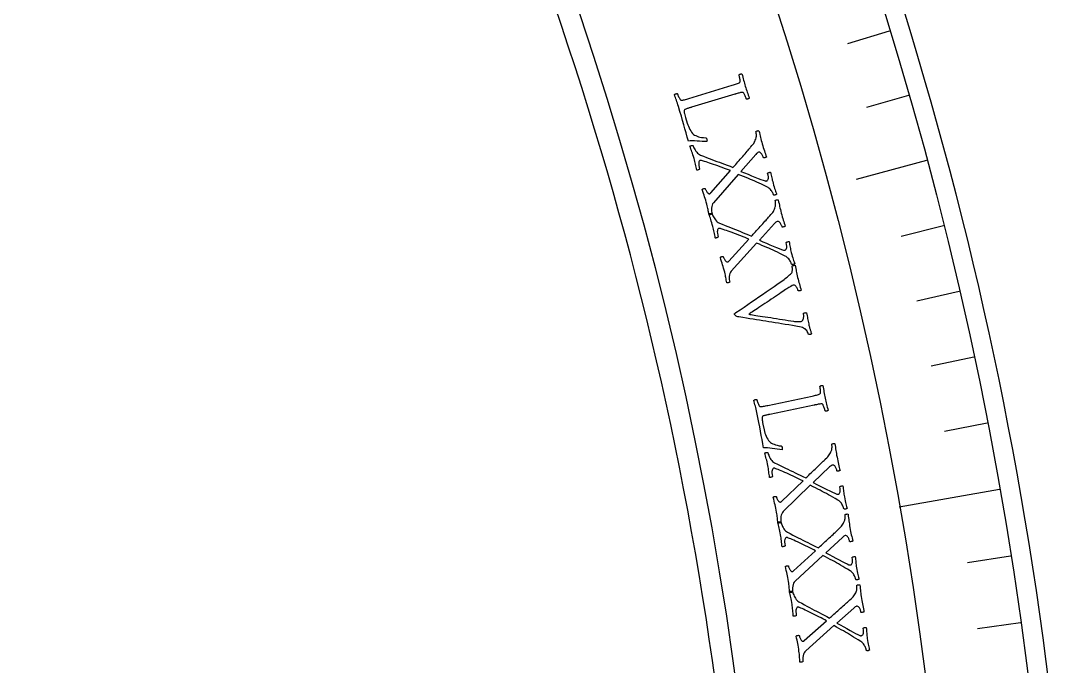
# Model space of a CAD drawing. Header units: millimetres. Extents: x -76 to 76, y -76 to 98.
# Drawn here: x 55.32 to 75.61, y 9.67 to 22.31 of the extents above; entities that cross this region are included whole.
import ezdxf

# ---------------------------------------------------------------- set-up
doc = ezdxf.new("R2010")
doc.units = ezdxf.units.MM
for name, color, linetype in [('CUT_INNER', 6, 'Continuous'), ('CUT_OUTER', 1, 'Continuous'), ('ENGRAVE', 7, 'Continuous'), ('ENGRAVE_FINE', 8, 'Continuous'), ('TEXT', 5, 'Continuous')]:
    doc.layers.add(name, color=color, linetype=linetype)

msp = doc.modelspace()

# ---------------------------------------------------------------- linework, layer by layer
at = {"layer": 'CUT_INNER'}
msp.add_lwpolyline([(68.9074, 9.3587), (68.8486, 9.7814), (68.7873, 10.2036), (68.7234, 10.6255), (68.6569, 11.047), (68.5879, 11.4681), (68.5162, 11.8887), (68.442, 12.3089), (68.3652, 12.7286), (68.2858, 13.1478), (68.2038, 13.5666), (68.1193, 13.9848), (68.0322, 14.4025), (67.9425, 14.8197), (67.8503, 15.2363), (67.7556, 15.6523), (67.6582, 16.0678), (67.5584, 16.4826), (67.456, 16.8968), (67.351, 17.3104), (67.2435, 17.7234), (67.1335, 18.1356), (67.021, 18.5472), (66.9059, 18.9581), (66.7883, 19.3683), (66.6682, 19.7777), (66.5456, 20.1864), (66.4205, 20.5943), (66.2929, 21.0015), (66.1628, 21.4079), (66.0302, 21.8134), (65.8951, 22.2182), (65.7575, 22.6221)], dxfattribs=at)
at = {"layer": 'CUT_OUTER'}
msp.add_lwpolyline([(72.5907, 22.5075), (72.7275, 22.0616), (72.8615, 21.615), (72.9927, 21.1675), (73.1212, 20.7192), (73.247, 20.2702), (73.37, 19.8204), (73.4902, 19.3698), (73.6077, 18.9185), (73.7224, 18.4665), (73.8343, 18.0138), (73.9434, 17.5604), (74.0498, 17.1064), (74.1534, 16.6517), (74.2541, 16.1964), (74.3521, 15.7405), (74.4473, 15.284), (74.5397, 14.8269), (74.6293, 14.3692), (74.716, 13.911), (74.8, 13.4523), (74.8811, 12.9931), (74.9594, 12.5334), (75.0349, 12.0732), (75.1076, 11.6126), (75.1774, 11.1515), (75.2444, 10.69), (75.3086, 10.2281), (75.3699, 9.7659), (75.4284, 9.3032)], dxfattribs=at)
at = {"layer": 'ENGRAVE'}
for points in [[(73.036, 19.5699), (71.6632, 19.2021)], [(74.4637, 13.13), (72.5042, 12.7845)]]:
    msp.add_lwpolyline(points, dxfattribs=at)
for radius in [75.6124, 73.6227, 69.9276]:
    msp.add_circle((0, 0), radius, dxfattribs=at)
at = {"layer": 'ENGRAVE_FINE'}
for points in [[(72.3085, 22.1069), (71.493, 21.8576)], [(72.6833, 20.8416), (71.8636, 20.6066)], [(73.3664, 18.2923), (72.539, 18.086)], [(73.6745, 17.0091), (72.8436, 16.8173)], [(73.9601, 15.7207), (73.126, 15.5434)], [(74.2232, 14.4275), (73.3861, 14.2648)], [(74.6815, 11.8284), (73.8393, 11.695)], [(74.8765, 10.5232), (74.0321, 10.4045)]]:
    msp.add_lwpolyline(points, dxfattribs=at)
at = {"layer": 'TEXT'}
for points in [[(68.4408, 20.6142), (68.4385, 20.6135), (68.4357, 20.6127), (68.4324, 20.6117), (68.4286, 20.6105), (68.4187, 20.6076), (68.4075, 20.6042), (68.3948, 20.6004), (68.3807, 20.5961), (68.3663, 20.5916), (68.3527, 20.5871), (68.3397, 20.5825), (68.3274, 20.5778), (68.3169, 20.5733), (68.309, 20.569), (68.3038, 20.5649), (68.3014, 20.5612), (68.2982, 20.5485), (68.2967, 20.5352), (68.297, 20.5211), (68.299, 20.5063), (68.3027, 20.4891), (68.308, 20.4679), (68.315, 20.4426), (68.3236, 20.4132), (68.3568, 20.3016), (68.3663, 20.2728), (68.3778, 20.243), (68.3913, 20.2124), (68.407, 20.1808), (68.4241, 20.1507), (68.4421, 20.1246), (68.461, 20.1025), (68.4807, 20.0844), (68.5005, 20.0707), (68.5227, 20.0584), (68.5472, 20.0474), (68.5741, 20.0378), (68.6041, 20.0299), (68.6379, 20.0241), (68.6755, 20.0204), (68.717, 20.0187), (68.7233, 20.0169), (68.7288, 20.0122), (68.7336, 20.0044), (68.7375, 19.9937), (68.7417, 19.9766), (68.7434, 19.9622), (68.7426, 19.9504), (68.7395, 19.9412), (68.6938, 19.9437), (68.6466, 19.9466), (68.598, 19.9496), (68.548, 19.9529), (68.4992, 19.9553), (68.4547, 19.9558), (68.4143, 19.9543), (68.3781, 19.9508), (68.355, 20.0309), (68.3323, 20.1108), (68.3101, 20.1906), (68.2885, 20.2703), (68.266, 20.3524), (68.2414, 20.4394), (68.2147, 20.5312), (68.1858, 20.6279), (68.1754, 20.6614), (68.1652, 20.6929), (68.1552, 20.7226), (68.1453, 20.7504), (68.1355, 20.7775), (68.126, 20.8053), (68.1167, 20.8336), (68.1076, 20.8626), (68.1114, 20.8676), (68.117, 20.8719), (68.1245, 20.8755), (68.1339, 20.8784), (68.1436, 20.8805), (68.1519, 20.8814), (68.1589, 20.8813), (68.1645, 20.8801), (68.167, 20.8728), (68.1706, 20.8631), (68.1753, 20.851), (68.1812, 20.8365), (68.1879, 20.8211), (68.1952, 20.8062), (68.2029, 20.7919), (68.2112, 20.7782), (68.2194, 20.7665), (68.2267, 20.7583), (68.2333, 20.7536), (68.2391, 20.7524), (68.2533, 20.7527), (68.269, 20.7545), (68.2862, 20.7578), (68.3049, 20.7624), (68.3247, 20.768), (68.3453, 20.7739), (68.3666, 20.7801), (68.3886, 20.7868), (69.2366, 21.0445), (69.2587, 21.0513), (69.28, 21.058), (69.3007, 21.0646), (69.3207, 21.0712), (69.3393, 21.0779), (69.3557, 21.0849), (69.3699, 21.0923), (69.382, 21.0999), (69.3868, 21.1044), (69.3899, 21.1122), (69.3911, 21.1232), (69.3905, 21.1374), (69.3888, 21.1534), (69.3865, 21.1697), (69.3838, 21.1862), (69.3805, 21.203), (69.3772, 21.2186), (69.3743, 21.2315), (69.3718, 21.2417), (69.3697, 21.2492), (69.3737, 21.2535), (69.3794, 21.2575), (69.3868, 21.2614), (69.396, 21.2652), (69.4054, 21.268), (69.4136, 21.2692), (69.4207, 21.2687), (69.4266, 21.2667), (69.435, 21.2356), (69.4431, 21.2047), (69.451, 21.174), (69.4587, 21.1435), (69.4664, 21.1134), (69.4744, 21.0836), (69.4827, 21.0542), (69.4913, 21.0251), (69.5004, 20.9955), (69.5099, 20.9663), (69.5196, 20.9376), (69.5295, 20.9095), (69.5396, 20.8812), (69.5497, 20.8523), (69.5599, 20.8227), (69.5701, 20.7924), (69.5664, 20.7874), (69.5607, 20.7831), (69.5532, 20.7795), (69.5438, 20.7766), (69.5341, 20.7746), (69.5258, 20.7738), (69.5188, 20.774), (69.5131, 20.7753), (69.5107, 20.7827), (69.5071, 20.7926), (69.5024, 20.805), (69.4965, 20.8198), (69.4899, 20.8355), (69.4831, 20.8506), (69.476, 20.865), (69.4688, 20.8789), (69.4615, 20.8907), (69.4543, 20.8992), (69.4473, 20.9045), (69.4405, 20.9063), (69.4288, 20.9058), (69.4157, 20.9042), (69.4012, 20.9014), (69.3854, 20.8976), (69.3686, 20.893), (69.3511, 20.8881), (69.3329, 20.8828), (69.3139, 20.8772), (69.3108, 20.8763), (69.3078, 20.8753), (69.3047, 20.8744), (69.3017, 20.8735), (69.2986, 20.8726), (69.2956, 20.8717), (69.2925, 20.8707), (69.2895, 20.8698)], [(69.8228, 19.8965), (69.8334, 19.8601), (69.8439, 19.8253), (69.8543, 19.7921), (69.8647, 19.7606), (69.8749, 19.7301), (69.8849, 19.6997), (69.8947, 19.6696), (69.9043, 19.6397), (69.8997, 19.6365), (69.8929, 19.6332), (69.8839, 19.6298), (69.8727, 19.6264), (69.8618, 19.6239), (69.8537, 19.6233), (69.8484, 19.6246), (69.8458, 19.6278), (69.8432, 19.6358), (69.8394, 19.6455), (69.8345, 19.6569), (69.8285, 19.6699), (69.8214, 19.6832), (69.8134, 19.6958), (69.8046, 19.7076), (69.7949, 19.7185), (69.7843, 19.7273), (69.773, 19.7325), (69.7608, 19.7341), (69.7479, 19.7321), (69.7362, 19.7271), (69.7236, 19.7185), (69.7101, 19.7063), (69.6956, 19.6905), (69.405, 19.3573), (69.477, 19.3291), (69.5469, 19.3013), (69.6147, 19.274), (69.6805, 19.2471), (69.7414, 19.2225), (69.7949, 19.2018), (69.841, 19.1852), (69.8795, 19.1727), (69.8854, 19.1713), (69.8911, 19.1706), (69.8967, 19.1705), (69.902, 19.1711), (69.9068, 19.1719), (69.9104, 19.1725), (69.9131, 19.173), (69.9146, 19.1734), (69.9216, 19.177), (69.9283, 19.1838), (69.9346, 19.1939), (69.9406, 19.2073), (69.9442, 19.2257), (69.9434, 19.2511), (69.9383, 19.2833), (69.9287, 19.3224), (69.9303, 19.3258), (69.9348, 19.3293), (69.9421, 19.333), (69.9523, 19.3367), (69.9632, 19.3399), (69.9726, 19.342), (69.9805, 19.343), (69.987, 19.3429), (69.9931, 19.3131), (69.9988, 19.285), (70.0042, 19.2586), (70.0093, 19.234), (70.0145, 19.2097), (70.0204, 19.1843), (70.0271, 19.1578), (70.0344, 19.1303), (70.045, 19.0924), (70.0552, 19.0578), (70.0651, 19.0265), (70.0747, 18.9984), (70.0836, 18.973), (70.0917, 18.95), (70.0988, 18.9292), (70.105, 18.9106), (70.1007, 18.9074), (70.0947, 18.9042), (70.087, 18.9009), (70.0777, 18.8977), (70.068, 18.8953), (70.0593, 18.8946), (70.0514, 18.8958), (70.0444, 18.8987), (70.0426, 18.9043), (70.0393, 18.9127), (70.0345, 18.9239), (70.0283, 18.9379), (70.0205, 18.9534), (70.011, 18.9694), (69.9997, 18.9857), (69.9866, 19.0024), (69.9717, 19.0185), (69.9549, 19.033), (69.9361, 19.0461), (69.9154, 19.0577), (69.8607, 19.0826), (69.8097, 19.1059), (69.7624, 19.1276), (69.7189, 19.1475), (69.6772, 19.1665), (69.6354, 19.1849), (69.5933, 19.2028), (69.5512, 19.2203), (69.5069, 19.2382), (69.4587, 19.2574), (69.4066, 19.278), (69.3504, 19.3), (68.8686, 18.7438), (68.853, 18.7221), (68.8415, 18.6975), (68.8341, 18.6699), (68.8309, 18.6392), (68.8306, 18.6081), (68.8323, 18.5788), (68.836, 18.5515), (68.8416, 18.526), (68.8373, 18.522), (68.831, 18.5185), (68.8226, 18.5153), (68.8122, 18.5126), (68.8019, 18.5105), (68.7939, 18.509), (68.7882, 18.5084), (68.7847, 18.5085), (68.779, 18.5376), (68.7737, 18.5646), (68.7688, 18.5896), (68.7644, 18.6125), (68.7596, 18.6354), (68.7538, 18.6605), (68.747, 18.6878), (68.7392, 18.7173), (68.728, 18.7578), (68.7171, 18.7954), (68.7065, 18.8302), (68.6962, 18.8623), (68.6857, 18.8943), (68.6743, 18.9289), (68.6621, 18.9661), (68.6489, 19.006), (68.653, 19.011), (68.6595, 19.0155), (68.6683, 19.0196), (68.6794, 19.0232), (68.6903, 19.0257), (68.6984, 19.0263), (68.7037, 19.025), (68.7063, 19.0219), (68.7086, 19.0149), (68.7122, 19.0063), (68.7172, 18.9959), (68.7234, 18.9838), (68.7307, 18.9712), (68.7387, 18.9593), (68.7476, 18.9479), (68.7572, 18.9372), (68.7671, 18.9284), (68.7769, 18.9228), (68.7864, 18.9205), (68.7957, 18.9214), (68.7979, 18.9222), (68.8004, 18.9235), (68.8031, 18.9253), (68.8061, 18.9276), (68.8091, 18.9301), (68.8116, 18.9327), (68.8138, 18.9353), (68.8155, 18.9378), (69.2018, 19.3737), (69.1649, 19.3882), (69.126, 19.4031), (69.0852, 19.4184), (69.0425, 19.4341), (68.9991, 19.4498), (68.9561, 19.4653), (68.9137, 19.4804), (68.8717, 19.4952), (68.8313, 19.5093), (68.7934, 19.5221), (68.7581, 19.5337), (68.7253, 19.5441), (68.6962, 19.5531), (68.672, 19.5604), (68.6527, 19.566), (68.6383, 19.57), (68.6357, 19.5705), (68.6325, 19.5711), (68.6287, 19.5718), (68.6243, 19.5727), (68.6196, 19.5732), (68.6148, 19.5732), (68.6098, 19.5726), (68.6048, 19.5715), (68.5964, 19.5667), (68.5896, 19.5578), (68.5845, 19.5446), (68.5809, 19.5273), (68.58, 19.505), (68.5827, 19.4772), (68.5891, 19.4438), (68.5991, 19.4049), (68.5949, 19.4007), (68.5887, 19.3967), (68.5805, 19.3928), (68.5704, 19.3891), (68.5604, 19.386), (68.5524, 19.3843), (68.5466, 19.3838), (68.543, 19.3846), (68.5371, 19.4127), (68.5311, 19.4411), (68.5248, 19.4697), (68.5184, 19.4985), (68.5117, 19.5272), (68.5046, 19.5555), (68.4972, 19.5835), (68.4895, 19.6111), (68.4787, 19.6483), (68.4682, 19.6826), (68.4582, 19.7139), (68.4485, 19.7423), (68.4389, 19.7695), (68.4291, 19.7972), (68.4189, 19.8254), (68.4085, 19.854), (68.4138, 19.8572), (68.4208, 19.86), (68.4295, 19.8623), (68.4398, 19.8642), (68.4499, 19.8655), (68.4577, 19.8663), (68.4634, 19.8667), (68.4668, 19.8665), (68.469, 19.8605), (68.4734, 19.8505), (68.4798, 19.8366), (68.4884, 19.8188), (68.4989, 19.7988), (68.5111, 19.7785), (68.525, 19.7579), (68.5408, 19.737), (68.5579, 19.7175), (68.5762, 19.7012), (68.5956, 19.6881), (68.6162, 19.6783), (68.6748, 19.6552), (68.7308, 19.6333), (68.7842, 19.6126), (68.8351, 19.593), (68.8848, 19.5741), (68.9345, 19.5553), (68.9843, 19.5366), (69.0343, 19.518), (69.0853, 19.499), (69.1383, 19.479), (69.1934, 19.4581), (69.2506, 19.4361), (69.2667, 19.4537), (69.2845, 19.4736), (69.3039, 19.4958), (69.3251, 19.5203), (69.3475, 19.5462), (69.3703, 19.5725), (69.3938, 19.5992), (69.4178, 19.6264), (69.4416, 19.6535), (69.4645, 19.6797), (69.4866, 19.7052), (69.5078, 19.7299), (69.5276, 19.753), (69.5455, 19.774), (69.5616, 19.7928), (69.5758, 19.8094), (69.5874, 19.823), (69.5957, 19.8327), (69.6006, 19.8385), (69.6023, 19.8404), (69.6228, 19.8639), (69.6406, 19.8862), (69.6557, 19.9074), (69.6681, 19.9274), (69.6785, 19.9473), (69.6878, 19.9685), (69.6959, 19.9909), (69.7028, 20.0145), (69.7064, 20.0306), (69.7086, 20.0472), (69.7094, 20.0645), (69.7088, 20.0823), (69.7072, 20.0993), (69.7054, 20.1141), (69.7032, 20.1267), (69.7007, 20.1371), (69.7012, 20.1411), (69.705, 20.1451), (69.7122, 20.1488), (69.7228, 20.1524), (69.7342, 20.1552), (69.7438, 20.1563), (69.7517, 20.1558), (69.7579, 20.1536), (69.7671, 20.1174), (69.7755, 20.0839), (69.7829, 20.053), (69.7894, 20.0248), (69.796, 19.9967), (69.8038, 19.9659), (69.8127, 19.9325), (69.8228, 19.8965)], [(70.1946, 18.5421), (70.2045, 18.5054), (70.2143, 18.4704), (70.2241, 18.4371), (70.2339, 18.4054), (70.2435, 18.3746), (70.2529, 18.3441), (70.2621, 18.3138), (70.2711, 18.2837), (70.2665, 18.2806), (70.2596, 18.2774), (70.2506, 18.2742), (70.2393, 18.271), (70.2284, 18.2687), (70.2203, 18.2683), (70.2149, 18.2697), (70.2125, 18.2729), (70.21, 18.281), (70.2064, 18.2908), (70.2017, 18.3022), (70.1959, 18.3153), (70.1891, 18.3288), (70.1814, 18.3415), (70.1728, 18.3535), (70.1633, 18.3646), (70.1529, 18.3736), (70.1416, 18.379), (70.1296, 18.3808), (70.1166, 18.3791), (70.1048, 18.3743), (70.092, 18.366), (70.0783, 18.354), (70.0635, 18.3385), (69.7665, 18.011), (69.8379, 17.9814), (69.9073, 17.9523), (69.9746, 17.9236), (70.0398, 17.8955), (70.1003, 17.8697), (70.1533, 17.848), (70.199, 17.8305), (70.2374, 17.8173), (70.2432, 17.8158), (70.2489, 17.8149), (70.2545, 17.8147), (70.2598, 17.8152), (70.2646, 17.8159), (70.2683, 17.8165), (70.2709, 17.817), (70.2724, 17.8173), (70.2795, 17.8207), (70.2863, 17.8275), (70.2928, 17.8374), (70.2991, 17.8507), (70.303, 17.869), (70.3028, 17.8944), (70.2982, 17.9267), (70.2894, 17.9659), (70.2911, 17.9694), (70.2956, 17.9728), (70.303, 17.9763), (70.3133, 17.9798), (70.3243, 17.9828), (70.3337, 17.9848), (70.3416, 17.9856), (70.3481, 17.9854), (70.3536, 17.9555), (70.3588, 17.9273), (70.3637, 17.9008), (70.3683, 17.876), (70.373, 17.8516), (70.3785, 17.8261), (70.3846, 17.7995), (70.3914, 17.7719), (70.4012, 17.7338), (70.4108, 17.699), (70.4201, 17.6675), (70.4291, 17.6392), (70.4376, 17.6137), (70.4451, 17.5905), (70.4519, 17.5695), (70.4577, 17.5509), (70.4533, 17.5477), (70.4473, 17.5446), (70.4395, 17.5415), (70.4302, 17.5384), (70.4205, 17.5362), (70.4117, 17.5358), (70.4038, 17.5371), (70.3969, 17.5401), (70.3952, 17.5457), (70.392, 17.5542), (70.3875, 17.5655), (70.3816, 17.5796), (70.3741, 17.5953), (70.3648, 17.6115), (70.3539, 17.628), (70.3411, 17.6449), (70.3265, 17.6613), (70.31, 17.6762), (70.2915, 17.6896), (70.271, 17.7016), (70.2168, 17.7276), (70.1662, 17.7519), (70.1194, 17.7744), (70.0763, 17.7952), (70.035, 17.8149), (69.9935, 17.8342), (69.9518, 17.8529), (69.91, 17.8712), (69.8661, 17.8899), (69.8183, 17.9101), (69.7665, 17.9317), (69.7108, 17.9547), (69.2183, 17.408), (69.2023, 17.3866), (69.1903, 17.3622), (69.1824, 17.3347), (69.1786, 17.3042), (69.1777, 17.273), (69.1789, 17.2437), (69.182, 17.2163), (69.1871, 17.1908), (69.1828, 17.1869), (69.1764, 17.1834), (69.1679, 17.1805), (69.1575, 17.1779), (69.1471, 17.176), (69.1391, 17.1747), (69.1333, 17.1742), (69.1299, 17.1744), (69.1247, 17.2036), (69.12, 17.2307), (69.1156, 17.2557), (69.1115, 17.2787), (69.1072, 17.3017), (69.1019, 17.327), (69.0957, 17.3544), (69.0884, 17.384), (69.078, 17.4247), (69.0678, 17.4625), (69.0579, 17.4976), (69.0483, 17.5298), (69.0384, 17.562), (69.0277, 17.5968), (69.0161, 17.6343), (69.0037, 17.6744), (69.008, 17.6793), (69.0145, 17.6837), (69.0234, 17.6876), (69.0346, 17.691), (69.0455, 17.6933), (69.0536, 17.6937), (69.0589, 17.6924), (69.0614, 17.6892), (69.0636, 17.6822), (69.0671, 17.6734), (69.0718, 17.663), (69.0778, 17.6508), (69.0848, 17.6381), (69.0926, 17.6259), (69.1013, 17.6144), (69.1107, 17.6035), (69.1204, 17.5945), (69.1301, 17.5888), (69.1395, 17.5863), (69.1489, 17.587), (69.1511, 17.5878), (69.1536, 17.589), (69.1564, 17.5908), (69.1594, 17.593), (69.1624, 17.5954), (69.165, 17.5979), (69.1672, 17.6005), (69.1689, 17.603), (69.5637, 18.0313), (69.527, 18.0465), (69.4884, 18.0622), (69.4479, 18.0783), (69.4055, 18.0948), (69.3624, 18.1114), (69.3198, 18.1276), (69.2776, 18.1436), (69.236, 18.1592), (69.1958, 18.1741), (69.1582, 18.1876), (69.1231, 18.1999), (69.0905, 18.2109), (69.0616, 18.2205), (69.0376, 18.2282), (69.0184, 18.2342), (69.0041, 18.2385), (69.0015, 18.2391), (68.9983, 18.2397), (68.9945, 18.2405), (68.9901, 18.2414), (68.9854, 18.2421), (68.9806, 18.2422), (68.9756, 18.2417), (68.9706, 18.2406), (68.9621, 18.2361), (68.9551, 18.2272), (68.9497, 18.2142), (68.9458, 18.1969), (68.9445, 18.1746), (68.9467, 18.1468), (68.9524, 18.1133), (68.9616, 18.0742), (68.9573, 18.0701), (68.9511, 18.0662), (68.9429, 18.0625), (68.9327, 18.0589), (68.9226, 18.0561), (68.9146, 18.0545), (68.9088, 18.0541), (68.9051, 18.055), (68.8999, 18.0832), (68.8944, 18.1117), (68.8887, 18.1404), (68.8828, 18.1693), (68.8766, 18.1981), (68.8701, 18.2266), (68.8633, 18.2548), (68.8561, 18.2825), (68.846, 18.3199), (68.8362, 18.3543), (68.8267, 18.3859), (68.8176, 18.4145), (68.8086, 18.4419), (68.7993, 18.4697), (68.7896, 18.4981), (68.7798, 18.5269), (68.7852, 18.53), (68.7922, 18.5327), (68.8009, 18.5348), (68.8113, 18.5364), (68.8214, 18.5376), (68.8292, 18.5383), (68.8349, 18.5385), (68.8383, 18.5382), (68.8404, 18.5322), (68.8446, 18.5221), (68.8508, 18.5081), (68.859, 18.4901), (68.8691, 18.47), (68.8809, 18.4495), (68.8944, 18.4286), (68.9097, 18.4073), (68.9265, 18.3875), (68.9445, 18.3709), (68.9637, 18.3574), (68.9841, 18.3472), (69.0422, 18.323), (69.0977, 18.3), (69.1508, 18.2783), (69.2013, 18.2577), (69.2506, 18.2378), (69.2999, 18.218), (69.3494, 18.1984), (69.3989, 18.1789), (69.4495, 18.1589), (69.5022, 18.1379), (69.5569, 18.1159), (69.6136, 18.0928), (69.63, 18.1101), (69.6482, 18.1296), (69.6681, 18.1515), (69.6898, 18.1755), (69.7126, 18.2009), (69.736, 18.2268), (69.7599, 18.2531), (69.7845, 18.2799), (69.8088, 18.3064), (69.8323, 18.3322), (69.8548, 18.3573), (69.8764, 18.3815), (69.8967, 18.4043), (69.915, 18.4249), (69.9314, 18.4434), (69.946, 18.4597), (69.9578, 18.4731), (69.9663, 18.4826), (69.9714, 18.4883), (69.9731, 18.4902), (69.994, 18.5133), (70.0123, 18.5353), (70.0278, 18.5562), (70.0406, 18.5759), (70.0514, 18.5956), (70.0611, 18.6166), (70.0696, 18.6389), (70.077, 18.6623), (70.0809, 18.6783), (70.0834, 18.695), (70.0845, 18.7122), (70.0842, 18.73), (70.083, 18.747), (70.0815, 18.7618), (70.0795, 18.7745), (70.0772, 18.7849), (70.0778, 18.789), (70.0817, 18.7928), (70.089, 18.7964), (70.0996, 18.7999), (70.111, 18.8024), (70.1207, 18.8033), (70.1286, 18.8026), (70.1347, 18.8003), (70.1433, 18.764), (70.151, 18.7303), (70.1578, 18.6993), (70.1637, 18.671), (70.1698, 18.6427), (70.177, 18.6118), (70.1853, 18.5782), (70.1946, 18.5421)], [(70.5151, 17.2832), (70.5235, 17.25), (70.532, 17.2175), (70.5408, 17.1855), (70.5499, 17.1542), (70.559, 17.1233), (70.5679, 17.0926), (70.5765, 17.0621), (70.585, 17.0319), (70.5803, 17.0289), (70.5735, 17.0261), (70.5647, 17.0235), (70.5537, 17.021), (70.543, 17.0193), (70.5348, 17.019), (70.5292, 17.0199), (70.5261, 17.0221), (70.5245, 17.0276), (70.5215, 17.0357), (70.5172, 17.0463), (70.5116, 17.0596), (70.5049, 17.0738), (70.4972, 17.0874), (70.4886, 17.1003), (70.4791, 17.1126), (70.4685, 17.1226), (70.4568, 17.1288), (70.444, 17.1311), (70.4301, 17.1295), (70.4098, 17.1221), (70.3818, 17.1078), (70.3462, 17.0867), (70.3029, 17.0588), (70.2805, 17.0438), (70.2547, 17.0264), (70.2255, 17.0067), (70.1929, 16.9847), (70.1578, 16.961), (70.1208, 16.9361), (70.082, 16.9102), (70.0414, 16.8832), (70, 16.8555), (69.9586, 16.8278), (69.9172, 16.7999), (69.8758, 16.7719), (69.8353, 16.7445), (69.7963, 16.7184), (69.759, 16.6934), (69.7233, 16.6697), (69.6899, 16.6477), (69.6598, 16.6278), (69.6328, 16.61), (69.609, 16.5944), (69.5894, 16.5814), (69.5748, 16.5718), (69.5654, 16.5653), (69.561, 16.5622), (69.5688, 16.5606), (69.583, 16.5582), (69.6035, 16.5547), (69.6304, 16.5503), (69.6626, 16.5452), (69.6988, 16.5396), (69.7391, 16.5333), (69.7835, 16.5266), (69.8312, 16.5193), (69.8813, 16.5117), (69.9337, 16.5036), (69.9886, 16.4951), (70.0449, 16.4864), (70.1017, 16.4776), (70.1588, 16.4687), (70.2164, 16.4598), (70.2733, 16.4509), (70.3285, 16.4423), (70.382, 16.434), (70.4339, 16.4259), (70.4534, 16.423), (70.4733, 16.4207), (70.4935, 16.4191), (70.5142, 16.4181), (70.5342, 16.418), (70.5523, 16.4187), (70.5685, 16.4204), (70.5829, 16.4231), (70.598, 16.4285), (70.6103, 16.4369), (70.6196, 16.4484), (70.626, 16.463), (70.6303, 16.4791), (70.6331, 16.4956), (70.6346, 16.5122), (70.6346, 16.529), (70.6338, 16.5447), (70.6328, 16.5576), (70.6316, 16.5679), (70.6302, 16.5756), (70.6327, 16.58), (70.6378, 16.584), (70.6457, 16.5875), (70.6562, 16.5905), (70.6673, 16.5925), (70.6766, 16.5931), (70.6843, 16.5921), (70.6902, 16.5896), (70.6957, 16.5615), (70.7008, 16.534), (70.7056, 16.5074), (70.7101, 16.4814), (70.7147, 16.4556), (70.7199, 16.429), (70.7256, 16.4017), (70.7318, 16.3737), (70.7372, 16.3508), (70.7421, 16.3305), (70.7466, 16.3126), (70.7506, 16.2973), (70.7544, 16.2834), (70.7583, 16.2695), (70.7624, 16.2559), (70.7665, 16.2424), (70.7708, 16.2282), (70.7755, 16.2124), (70.7806, 16.1951), (70.786, 16.1761), (70.7812, 16.1733), (70.7742, 16.1707), (70.7649, 16.1684), (70.7533, 16.1665), (70.7422, 16.1652), (70.7341, 16.1648), (70.729, 16.1655), (70.727, 16.1671), (70.7245, 16.1753), (70.7197, 16.1872), (70.7127, 16.2029), (70.7035, 16.2224), (70.6921, 16.2424), (70.6786, 16.2595), (70.663, 16.2738), (70.6454, 16.2852), (70.63, 16.2924), (70.609, 16.2998), (70.5824, 16.3073), (70.5501, 16.3151), (70.5155, 16.3226), (70.4817, 16.3293), (70.4487, 16.3352), (70.4167, 16.3404), (70.3423, 16.3522), (70.2711, 16.3635), (70.203, 16.3742), (70.138, 16.3843), (70.0751, 16.3942), (70.0133, 16.4039), (69.9527, 16.4137), (69.8931, 16.4234), (69.8335, 16.4331), (69.7727, 16.4429), (69.7109, 16.4528), (69.6479, 16.4628), (69.5826, 16.4733), (69.5139, 16.4845), (69.4417, 16.4965), (69.366, 16.5092), (69.3459, 16.5134), (69.3288, 16.5186), (69.3148, 16.525), (69.3037, 16.5324), (69.295, 16.5408), (69.2881, 16.5496), (69.283, 16.5591), (69.2796, 16.5691), (69.2798, 16.5722), (69.2816, 16.5755), (69.2853, 16.579), (69.2906, 16.5826), (69.2964, 16.5861), (69.3013, 16.5895), (69.3052, 16.5926), (69.3083, 16.5955), (69.3887, 16.6501), (69.4664, 16.7028), (69.5414, 16.7538), (69.6136, 16.803), (69.6848, 16.8515), (69.7565, 16.9005), (69.8288, 16.9499), (69.9017, 16.9999), (69.9766, 17.0516), (70.0551, 17.1063), (70.1373, 17.164), (70.223, 17.2249), (70.2494, 17.2434), (70.2742, 17.2615), (70.2976, 17.279), (70.3194, 17.2961), (70.3398, 17.3131), (70.3591, 17.3305), (70.3771, 17.3483), (70.394, 17.3665), (70.4003, 17.3747), (70.4053, 17.3848), (70.4091, 17.3968), (70.4115, 17.4107), (70.4129, 17.4254), (70.4136, 17.4398), (70.4136, 17.4538), (70.4128, 17.4676), (70.4115, 17.4802), (70.4102, 17.491), (70.4088, 17.5001), (70.4073, 17.5072), (70.4088, 17.5086), (70.4138, 17.5105), (70.4225, 17.5131), (70.4346, 17.5162), (70.4469, 17.5192), (70.4561, 17.521), (70.4622, 17.5219), (70.465, 17.5216), (70.4724, 17.4873), (70.4789, 17.4559), (70.4844, 17.4276), (70.4892, 17.4022), (70.494, 17.3768), (70.4999, 17.3485), (70.507, 17.3173), (70.5151, 17.2832)], [(69.9707, 14.6009), (69.9684, 14.6004), (69.9655, 14.5998), (69.9621, 14.5991), (69.9582, 14.5983), (69.9482, 14.5962), (69.9366, 14.5937), (69.9237, 14.591), (69.9093, 14.5881), (69.8946, 14.5848), (69.8806, 14.5815), (69.8673, 14.5781), (69.8546, 14.5745), (69.8437, 14.5708), (69.8355, 14.5672), (69.83, 14.5637), (69.8272, 14.5601), (69.8229, 14.5478), (69.8203, 14.5346), (69.8194, 14.5206), (69.8201, 14.5057), (69.8223, 14.4882), (69.8258, 14.4666), (69.8305, 14.4408), (69.8365, 14.4107), (69.8599, 14.2967), (69.8669, 14.2672), (69.8757, 14.2365), (69.8866, 14.2048), (69.8994, 14.172), (69.9139, 14.1406), (69.9295, 14.113), (69.9464, 14.0894), (69.9646, 14.0696), (69.9831, 14.0542), (70.0041, 14.04), (70.0276, 14.0269), (70.0536, 14.0151), (70.0827, 14.0046), (70.1159, 13.9959), (70.1531, 13.9889), (70.1942, 13.9836), (70.2004, 13.9813), (70.2055, 13.9761), (70.2095, 13.968), (70.2125, 13.957), (70.2152, 13.9396), (70.2156, 13.9251), (70.2139, 13.9134), (70.2099, 13.9045), (70.1646, 13.911), (70.1179, 13.9179), (70.0697, 13.9251), (70.0201, 13.9327), (69.9718, 13.9394), (69.9275, 13.9437), (69.8871, 13.9457), (69.8507, 13.9454), (69.8346, 14.0272), (69.819, 14.1088), (69.8038, 14.1902), (69.7892, 14.2715), (69.7739, 14.3552), (69.7569, 14.444), (69.7382, 14.5378), (69.7178, 14.6366), (69.7104, 14.6708), (69.703, 14.7032), (69.6956, 14.7336), (69.6881, 14.7621), (69.6808, 14.79), (69.6737, 14.8185), (69.6669, 14.8476), (69.6604, 14.8772), (69.6645, 14.8819), (69.6705, 14.8856), (69.6783, 14.8886), (69.6879, 14.8907), (69.6977, 14.8919), (69.7061, 14.8921), (69.713, 14.8914), (69.7186, 14.8897), (69.7204, 14.8822), (69.7231, 14.8723), (69.7268, 14.8598), (69.7314, 14.8448), (69.7368, 14.8289), (69.7427, 14.8134), (69.7492, 14.7985), (69.7562, 14.7841), (69.7633, 14.7718), (69.77, 14.763), (69.7761, 14.7577), (69.7817, 14.756), (69.7959, 14.7551), (69.8117, 14.7556), (69.8291, 14.7573), (69.8482, 14.7603), (69.8684, 14.7641), (69.8894, 14.7682), (69.9112, 14.7726), (69.9337, 14.7773), (70.8009, 14.9605), (70.8234, 14.9654), (70.8453, 14.9702), (70.8665, 14.975), (70.887, 14.9798), (70.9061, 14.9849), (70.923, 14.9905), (70.9378, 14.9965), (70.9505, 15.0031), (70.9557, 15.0072), (70.9594, 15.0147), (70.9616, 15.0255), (70.9623, 15.0397), (70.9619, 15.0558), (70.9611, 15.0722), (70.9598, 15.0889), (70.958, 15.1059), (70.956, 15.1218), (70.9543, 15.1349), (70.9527, 15.1453), (70.9512, 15.1529), (70.9556, 15.1568), (70.9616, 15.1604), (70.9693, 15.1636), (70.9788, 15.1665), (70.9884, 15.1685), (70.9967, 15.169), (71.0037, 15.1679), (71.0094, 15.1654), (71.015, 15.1336), (71.0204, 15.1022), (71.0257, 15.0709), (71.0307, 15.0399), (71.0357, 15.0092), (71.0411, 14.9788), (71.0469, 14.9488), (71.0529, 14.9191), (71.0595, 14.8888), (71.0663, 14.8589), (71.0735, 14.8295), (71.0809, 14.8006), (71.0885, 14.7716), (71.0961, 14.7419), (71.1037, 14.7115), (71.1113, 14.6804), (71.1071, 14.6757), (71.1011, 14.672), (71.0933, 14.669), (71.0837, 14.667), (71.0738, 14.6659), (71.0655, 14.6657), (71.0585, 14.6665), (71.053, 14.6684), (71.0512, 14.676), (71.0485, 14.6861), (71.0449, 14.6988), (71.0403, 14.7141), (71.0351, 14.7303), (71.0296, 14.746), (71.0238, 14.761), (71.0178, 14.7754), (71.0115, 14.7878), (71.0052, 14.7969), (70.9987, 14.8027), (70.992, 14.8052), (70.9803, 14.8057), (70.9671, 14.8052), (70.9524, 14.8037), (70.9364, 14.8013), (70.9193, 14.7982), (70.9014, 14.7948), (70.8827, 14.7911), (70.8634, 14.7871), (70.8602, 14.7865), (70.8571, 14.7858), (70.854, 14.7852), (70.8509, 14.7845), (70.8477, 14.7839), (70.8446, 14.7832), (70.8415, 14.7826), (70.8384, 14.7819)], [(71.2853, 13.766), (71.2926, 13.7288), (71.3001, 13.6932), (71.3076, 13.6593), (71.3152, 13.627), (71.3227, 13.5957), (71.3301, 13.5646), (71.3372, 13.5337), (71.3442, 13.5031), (71.3393, 13.5003), (71.3323, 13.4976), (71.323, 13.495), (71.3116, 13.4926), (71.3005, 13.491), (71.2924, 13.4911), (71.2872, 13.4929), (71.2849, 13.4963), (71.283, 13.5046), (71.2801, 13.5146), (71.2762, 13.5263), (71.2713, 13.5397), (71.2654, 13.5537), (71.2585, 13.5669), (71.2507, 13.5794), (71.242, 13.5911), (71.2323, 13.6008), (71.2214, 13.6069), (71.2095, 13.6095), (71.1964, 13.6087), (71.1844, 13.6047), (71.171, 13.5973), (71.1565, 13.5863), (71.1407, 13.5718), (70.8223, 13.2651), (70.8916, 13.2307), (70.9588, 13.197), (71.024, 13.1639), (71.0872, 13.1314), (71.1458, 13.1016), (71.1973, 13.0764), (71.2417, 13.0558), (71.279, 13.04), (71.2848, 13.0381), (71.2904, 13.0369), (71.2959, 13.0363), (71.3013, 13.0364), (71.3061, 13.0368), (71.3098, 13.0372), (71.3125, 13.0374), (71.314, 13.0377), (71.3213, 13.0406), (71.3286, 13.0469), (71.3357, 13.0564), (71.3428, 13.0692), (71.348, 13.0872), (71.3495, 13.1125), (71.3471, 13.1451), (71.341, 13.1848), (71.3429, 13.1881), (71.3477, 13.1913), (71.3553, 13.1943), (71.3658, 13.1971), (71.3769, 13.1993), (71.3865, 13.2006), (71.3944, 13.2009), (71.4008, 13.2003), (71.4043, 13.17), (71.4076, 13.1416), (71.4107, 13.1148), (71.4136, 13.0898), (71.4167, 13.0651), (71.4204, 13.0393), (71.4247, 13.0124), (71.4296, 12.9843), (71.4369, 12.9457), (71.4441, 12.9103), (71.4513, 12.8782), (71.4583, 12.8494), (71.465, 12.8234), (71.471, 12.7997), (71.4763, 12.7784), (71.4809, 12.7594), (71.4763, 12.7565), (71.4701, 12.7539), (71.4621, 12.7513), (71.4526, 12.7488), (71.4428, 12.7473), (71.434, 12.7474), (71.4262, 12.7492), (71.4195, 12.7528), (71.4182, 12.7585), (71.4156, 12.7671), (71.4118, 12.7787), (71.4069, 12.7931), (71.4005, 12.8094), (71.3923, 12.8261), (71.3825, 12.8433), (71.3709, 12.861), (71.3575, 12.8784), (71.342, 12.8943), (71.3244, 12.909), (71.3048, 12.9223), (71.2524, 12.9519), (71.2036, 12.9796), (71.1584, 13.0052), (71.1168, 13.0289), (71.0769, 13.0513), (71.0368, 13.0733), (70.9965, 13.0948), (70.956, 13.1159), (70.9135, 13.1375), (70.8672, 13.1609), (70.817, 13.1859), (70.7629, 13.2127), (70.2347, 12.7004), (70.2173, 12.6802), (70.2037, 12.6566), (70.194, 12.6297), (70.1881, 12.5995), (70.1851, 12.5685), (70.1843, 12.5392), (70.1856, 12.5116), (70.1889, 12.4858), (70.1843, 12.4822), (70.1777, 12.4792), (70.1691, 12.4768), (70.1585, 12.475), (70.148, 12.4737), (70.1399, 12.473), (70.1342, 12.4729), (70.1307, 12.4732), (70.1276, 12.5027), (70.1246, 12.5301), (70.1219, 12.5554), (70.1195, 12.5786), (70.1167, 12.6019), (70.1131, 12.6274), (70.1087, 12.6552), (70.1035, 12.6853), (70.0958, 12.7265), (70.0882, 12.7649), (70.0807, 12.8006), (70.0733, 12.8334), (70.0656, 12.8662), (70.0572, 12.9016), (70.0482, 12.9398), (70.0386, 12.9807), (70.0431, 12.9853), (70.05, 12.9892), (70.0591, 12.9925), (70.0705, 12.9952), (70.0815, 12.9967), (70.0897, 12.9966), (70.0949, 12.9949), (70.0971, 12.9915), (70.0988, 12.9844), (70.1017, 12.9754), (70.1057, 12.9647), (70.1109, 12.9521), (70.117, 12.9389), (70.124, 12.9263), (70.1318, 12.9142), (70.1405, 12.9027), (70.1496, 12.8931), (70.1588, 12.8867), (70.1681, 12.8836), (70.1775, 12.8837), (70.1798, 12.8843), (70.1823, 12.8854), (70.1852, 12.8869), (70.1884, 12.8889), (70.1916, 12.8912), (70.1943, 12.8935), (70.1967, 12.8959), (70.1986, 12.8983), (70.6213, 13.299), (70.5857, 13.3167), (70.5483, 13.3349), (70.509, 13.3537), (70.4678, 13.373), (70.4259, 13.3925), (70.3845, 13.4116), (70.3435, 13.4303), (70.303, 13.4487), (70.2639, 13.4663), (70.2273, 13.4823), (70.1931, 13.4969), (70.1613, 13.5101), (70.1332, 13.5216), (70.1097, 13.5309), (70.091, 13.5382), (70.077, 13.5435), (70.0744, 13.5442), (70.0713, 13.5451), (70.0675, 13.5461), (70.0632, 13.5473), (70.0586, 13.5483), (70.0538, 13.5487), (70.0488, 13.5486), (70.0437, 13.5478), (70.0349, 13.5439), (70.0274, 13.5355), (70.0211, 13.5229), (70.016, 13.5059), (70.0132, 13.4838), (70.0135, 13.4558), (70.017, 13.422), (70.0235, 13.3824), (70.019, 13.3786), (70.0125, 13.3751), (70.004, 13.372), (69.9936, 13.3691), (69.9833, 13.3669), (69.9753, 13.3659), (69.9695, 13.3659), (69.9659, 13.367), (69.9625, 13.3956), (69.9589, 13.4243), (69.9552, 13.4534), (69.9513, 13.4826), (69.947, 13.5118), (69.9425, 13.5407), (69.9376, 13.5692), (69.9323, 13.5974), (69.9247, 13.6353), (69.9173, 13.6703), (69.91, 13.7024), (69.9028, 13.7316), (69.8956, 13.7595), (69.8882, 13.788), (69.8805, 13.8169), (69.8726, 13.8463), (69.8782, 13.8491), (69.8854, 13.8513), (69.8943, 13.8528), (69.9047, 13.8537), (69.9148, 13.8542), (69.9227, 13.8543), (69.9284, 13.8542), (69.9318, 13.8537), (69.9335, 13.8475), (69.937, 13.8372), (69.9422, 13.8228), (69.9492, 13.8043), (69.9579, 13.7835), (69.9683, 13.7622), (69.9804, 13.7405), (69.9942, 13.7183), (70.0096, 13.6974), (70.0264, 13.6796), (70.0447, 13.6648), (70.0643, 13.6532), (70.1207, 13.6252), (70.1746, 13.5985), (70.226, 13.5732), (70.275, 13.5493), (70.3228, 13.5262), (70.3708, 13.5031), (70.4188, 13.4802), (70.4669, 13.4573), (70.516, 13.434), (70.5672, 13.4095), (70.6202, 13.3838), (70.6753, 13.357), (70.6928, 13.3731), (70.7123, 13.3914), (70.7336, 13.4118), (70.7569, 13.4344), (70.7814, 13.4582), (70.8064, 13.4824), (70.8321, 13.5071), (70.8584, 13.5321), (70.8844, 13.557), (70.9096, 13.5811), (70.9338, 13.6046), (70.957, 13.6273), (70.9787, 13.6487), (70.9984, 13.668), (71.016, 13.6854), (71.0316, 13.7007), (71.0444, 13.7132), (71.0535, 13.7221), (71.0589, 13.7275), (71.0607, 13.7293), (71.0832, 13.7509), (71.1029, 13.7716), (71.1198, 13.7914), (71.1338, 13.8102), (71.146, 13.8292), (71.157, 13.8495), (71.167, 13.8711), (71.176, 13.894), (71.181, 13.9097), (71.1846, 13.9261), (71.1869, 13.9432), (71.1878, 13.961), (71.1877, 13.978), (71.1872, 13.9929), (71.1861, 14.0057), (71.1845, 14.0163), (71.1853, 14.0203), (71.1895, 14.0238), (71.197, 14.027), (71.2079, 14.0297), (71.2194, 14.0314), (71.2291, 14.0316), (71.2369, 14.0304), (71.2429, 14.0278), (71.249, 13.9909), (71.2544, 13.9568), (71.2591, 13.9254), (71.2632, 13.8967), (71.2673, 13.8681), (71.2724, 13.8368), (71.2784, 13.8028), (71.2853, 13.766)], [(71.5382, 12.3844), (71.5449, 12.347), (71.5517, 12.3113), (71.5585, 12.2773), (71.5655, 12.2448), (71.5724, 12.2134), (71.5792, 12.1822), (71.5857, 12.1512), (71.5921, 12.1204), (71.5871, 12.1177), (71.58, 12.1151), (71.5707, 12.1127), (71.5592, 12.1105), (71.5482, 12.1092), (71.54, 12.1094), (71.5349, 12.1113), (71.5327, 12.1147), (71.5309, 12.123), (71.5282, 12.1331), (71.5245, 12.1449), (71.5199, 12.1584), (71.5142, 12.1725), (71.5076, 12.1858), (71.5001, 12.1984), (71.4916, 12.2104), (71.482, 12.2202), (71.4713, 12.2265), (71.4594, 12.2294), (71.4464, 12.2288), (71.4342, 12.2251), (71.4208, 12.2179), (71.406, 12.2072), (71.39, 12.193), (71.0657, 11.8925), (71.1343, 11.8568), (71.2008, 11.8218), (71.2654, 11.7874), (71.3279, 11.7537), (71.3859, 11.7228), (71.4369, 11.6966), (71.4809, 11.6752), (71.518, 11.6586), (71.5237, 11.6566), (71.5293, 11.6553), (71.5348, 11.6546), (71.5401, 11.6546), (71.5449, 11.6549), (71.5487, 11.6552), (71.5513, 11.6554), (71.5529, 11.6556), (71.5603, 11.6585), (71.5676, 11.6646), (71.575, 11.6739), (71.5823, 11.6866), (71.5879, 11.7045), (71.5898, 11.7298), (71.5881, 11.7624), (71.5827, 11.8023), (71.5847, 11.8055), (71.5895, 11.8086), (71.5972, 11.8114), (71.6077, 11.814), (71.6189, 11.8161), (71.6285, 11.8172), (71.6365, 11.8173), (71.6428, 11.8165), (71.6457, 11.7862), (71.6485, 11.7577), (71.6511, 11.7309), (71.6535, 11.7058), (71.6561, 11.6811), (71.6593, 11.6552), (71.6631, 11.6282), (71.6674, 11.6001), (71.674, 11.5613), (71.6805, 11.5258), (71.687, 11.4936), (71.6935, 11.4646), (71.6997, 11.4385), (71.7053, 11.4147), (71.7102, 11.3932), (71.7144, 11.3741), (71.7097, 11.3714), (71.7034, 11.3688), (71.6955, 11.3664), (71.6859, 11.3642), (71.676, 11.3628), (71.6672, 11.3631), (71.6595, 11.3651), (71.6529, 11.3687), (71.6516, 11.3745), (71.6492, 11.3831), (71.6457, 11.3948), (71.641, 11.4094), (71.6349, 11.4257), (71.6271, 11.4426), (71.6176, 11.46), (71.6064, 11.4779), (71.5933, 11.4955), (71.5781, 11.5118), (71.5608, 11.5268), (71.5414, 11.5405), (71.4896, 11.5711), (71.4414, 11.5997), (71.3967, 11.6262), (71.3556, 11.6507), (71.3161, 11.6739), (71.2764, 11.6966), (71.2366, 11.7189), (71.1965, 11.7407), (71.1544, 11.7632), (71.1085, 11.7875), (71.0588, 11.8135), (71.0053, 11.8413), (70.4672, 11.3393), (70.4494, 11.3194), (70.4354, 11.2961), (70.4251, 11.2694), (70.4187, 11.2393), (70.4151, 11.2084), (70.4137, 11.1791), (70.4145, 11.1515), (70.4174, 11.1256), (70.4127, 11.1221), (70.406, 11.1192), (70.3973, 11.117), (70.3867, 11.1154), (70.3762, 11.1143), (70.3681, 11.1138), (70.3623, 11.1137), (70.3589, 11.1142), (70.3563, 11.1438), (70.3539, 11.1712), (70.3517, 11.1965), (70.3497, 11.2198), (70.3474, 11.2431), (70.3443, 11.2687), (70.3404, 11.2965), (70.3358, 11.3267), (70.3289, 11.3681), (70.322, 11.4067), (70.3152, 11.4424), (70.3084, 11.4754), (70.3014, 11.5083), (70.2937, 11.5439), (70.2854, 11.5823), (70.2766, 11.6233), (70.2812, 11.6278), (70.2881, 11.6317), (70.2973, 11.6348), (70.3088, 11.6372), (70.3199, 11.6385), (70.328, 11.6383), (70.3331, 11.6364), (70.3353, 11.633), (70.3369, 11.6259), (70.3396, 11.6169), (70.3434, 11.606), (70.3483, 11.5934), (70.3542, 11.5801), (70.3609, 11.5673), (70.3685, 11.5551), (70.377, 11.5434), (70.3859, 11.5336), (70.395, 11.5271), (70.4042, 11.5237), (70.4136, 11.5237), (70.4159, 11.5242), (70.4185, 11.5253), (70.4214, 11.5267), (70.4246, 11.5287), (70.4278, 11.5309), (70.4306, 11.5332), (70.433, 11.5355), (70.435, 11.5379), (70.8654, 11.9303), (70.8301, 11.9487), (70.7931, 11.9676), (70.7541, 11.9871), (70.7133, 12.0073), (70.6718, 12.0275), (70.6307, 12.0474), (70.5901, 12.067), (70.55, 12.0862), (70.5113, 12.1044), (70.475, 12.1212), (70.4411, 12.1365), (70.4096, 12.1503), (70.3816, 12.1623), (70.3583, 12.1721), (70.3398, 12.1798), (70.3259, 12.1853), (70.3233, 12.1861), (70.3202, 12.187), (70.3165, 12.1881), (70.3122, 12.1894), (70.3076, 12.1905), (70.3028, 12.191), (70.2978, 12.1909), (70.2926, 12.1903), (70.2838, 12.1865), (70.2761, 12.1783), (70.2696, 12.1657), (70.2642, 12.1488), (70.261, 12.1268), (70.2607, 12.0989), (70.2635, 12.065), (70.2693, 12.0252), (70.2647, 12.0215), (70.2581, 12.0182), (70.2496, 12.0152), (70.2391, 12.0125), (70.2288, 12.0106), (70.2208, 12.0097), (70.2149, 12.0098), (70.2114, 12.011), (70.2086, 12.0396), (70.2056, 12.0684), (70.2024, 12.0975), (70.199, 12.1268), (70.1954, 12.1561), (70.1913, 12.1851), (70.187, 12.2137), (70.1823, 12.2419), (70.1754, 12.28), (70.1686, 12.3152), (70.162, 12.3474), (70.1554, 12.3767), (70.1487, 12.4048), (70.1418, 12.4334), (70.1347, 12.4624), (70.1274, 12.492), (70.133, 12.4947), (70.1403, 12.4967), (70.1492, 12.4981), (70.1596, 12.4988), (70.1698, 12.4991), (70.1777, 12.4991), (70.1833, 12.4988), (70.1867, 12.4982), (70.1883, 12.492), (70.1916, 12.4817), (70.1965, 12.4672), (70.2031, 12.4485), (70.2114, 12.4276), (70.2214, 12.4061), (70.2331, 12.3841), (70.2465, 12.3616), (70.2615, 12.3404), (70.278, 12.3223), (70.2959, 12.3072), (70.3154, 12.2953), (70.3711, 12.2661), (70.4245, 12.2384), (70.4754, 12.2122), (70.524, 12.1873), (70.5713, 12.1632), (70.6188, 12.1392), (70.6664, 12.1154), (70.714, 12.0916), (70.7627, 12.0673), (70.8134, 12.0418), (70.8659, 12.0151), (70.9204, 11.9872), (70.9383, 12.003), (70.9581, 12.0209), (70.9799, 12.0409), (71.0035, 12.063), (71.0285, 12.0864), (71.054, 12.1101), (71.0801, 12.1343), (71.1069, 12.1588), (71.1334, 12.1831), (71.159, 12.2068), (71.1837, 12.2298), (71.2073, 12.2521), (71.2295, 12.273), (71.2495, 12.292), (71.2675, 12.309), (71.2834, 12.324), (71.2963, 12.3362), (71.3056, 12.345), (71.3112, 12.3502), (71.313, 12.352), (71.3359, 12.3732), (71.356, 12.3935), (71.3732, 12.4129), (71.3877, 12.4315), (71.4002, 12.4502), (71.4117, 12.4703), (71.4221, 12.4917), (71.4314, 12.5144), (71.4367, 12.5301), (71.4407, 12.5464), (71.4433, 12.5634), (71.4445, 12.5812), (71.4448, 12.5983), (71.4446, 12.6132), (71.4437, 12.6259), (71.4423, 12.6366), (71.4432, 12.6405), (71.4475, 12.644), (71.455, 12.647), (71.4659, 12.6495), (71.4775, 12.651), (71.4872, 12.6511), (71.495, 12.6497), (71.5009, 12.6469), (71.5063, 12.6099), (71.5111, 12.5757), (71.5152, 12.5442), (71.5187, 12.5155), (71.5223, 12.4868), (71.5267, 12.4554), (71.532, 12.4213), (71.5382, 12.3844)], [(71.7644, 10.9982), (71.7704, 10.9607), (71.7764, 10.9248), (71.7826, 10.8906), (71.789, 10.8581), (71.7953, 10.8265), (71.8014, 10.7951), (71.8074, 10.764), (71.8131, 10.7332), (71.8082, 10.7305), (71.801, 10.7281), (71.7917, 10.7259), (71.7801, 10.7239), (71.769, 10.7228), (71.7609, 10.7232), (71.7558, 10.7251), (71.7536, 10.7286), (71.7521, 10.737), (71.7495, 10.7471), (71.7461, 10.7589), (71.7417, 10.7726), (71.7363, 10.7867), (71.73, 10.8002), (71.7227, 10.813), (71.7144, 10.825), (71.7051, 10.8351), (71.6945, 10.8416), (71.6826, 10.8447), (71.6696, 10.8444), (71.6574, 10.8409), (71.6438, 10.8339), (71.6288, 10.8235), (71.6125, 10.8097), (71.2825, 10.5155), (71.3503, 10.4785), (71.4162, 10.4422), (71.4801, 10.4065), (71.5419, 10.3717), (71.5993, 10.3396), (71.6498, 10.3124), (71.6934, 10.2902), (71.7301, 10.2729), (71.7358, 10.2708), (71.7414, 10.2694), (71.7468, 10.2686), (71.7522, 10.2685), (71.757, 10.2687), (71.7608, 10.2689), (71.7634, 10.2691), (71.765, 10.2692), (71.7724, 10.2719), (71.7799, 10.2779), (71.7874, 10.2871), (71.795, 10.2996), (71.8009, 10.3174), (71.8033, 10.3427), (71.8022, 10.3753), (71.7976, 10.4152), (71.7997, 10.4185), (71.8045, 10.4214), (71.8123, 10.4241), (71.8229, 10.4265), (71.8341, 10.4284), (71.8437, 10.4293), (71.8517, 10.4293), (71.858, 10.4284), (71.8603, 10.398), (71.8625, 10.3694), (71.8646, 10.3426), (71.8665, 10.3175), (71.8687, 10.2927), (71.8714, 10.2668), (71.8746, 10.2397), (71.8784, 10.2115), (71.8842, 10.1726), (71.8901, 10.137), (71.896, 10.1046), (71.9019, 10.0755), (71.9076, 10.0493), (71.9127, 10.0254), (71.9172, 10.0038), (71.921, 9.9847), (71.9163, 9.982), (71.9099, 9.9796), (71.9019, 9.9773), (71.8923, 9.9752), (71.8824, 9.9741), (71.8736, 9.9745), (71.8659, 9.9767), (71.8594, 9.9805), (71.8582, 9.9862), (71.856, 9.9949), (71.8527, 10.0066), (71.8483, 10.0213), (71.8425, 10.0377), (71.8351, 10.0548), (71.8259, 10.0724), (71.815, 10.0905), (71.8023, 10.1084), (71.7874, 10.1249), (71.7704, 10.1402), (71.7513, 10.1543), (71.7001, 10.1859), (71.6524, 10.2154), (71.6083, 10.2428), (71.5676, 10.2681), (71.5286, 10.2921), (71.4894, 10.3156), (71.4499, 10.3386), (71.4103, 10.3612), (71.3686, 10.3845), (71.3232, 10.4096), (71.274, 10.4366), (71.2211, 10.4654), (70.6734, 9.974), (70.6552, 9.9544), (70.6407, 9.9314), (70.63, 9.9049), (70.6229, 9.8749), (70.6188, 9.8441), (70.6168, 9.8148), (70.617, 9.7872), (70.6194, 9.7612), (70.6146, 9.7579), (70.6079, 9.7551), (70.5992, 9.7531), (70.5885, 9.7516), (70.5781, 9.7508), (70.5699, 9.7504), (70.5642, 9.7505), (70.5607, 9.751), (70.5587, 9.7806), (70.5568, 9.8081), (70.5551, 9.8335), (70.5536, 9.8567), (70.5517, 9.8801), (70.5491, 9.9057), (70.5458, 9.9337), (70.5417, 9.9639), (70.5356, 10.0054), (70.5295, 10.0441), (70.5234, 10.08), (70.5173, 10.1131), (70.5108, 10.1461), (70.5039, 10.1819), (70.4964, 10.2204), (70.4883, 10.2616), (70.493, 10.266), (70.5, 10.2697), (70.5092, 10.2727), (70.5207, 10.2749), (70.5318, 10.276), (70.54, 10.2755), (70.5451, 10.2736), (70.5472, 10.2702), (70.5486, 10.263), (70.5512, 10.2539), (70.5548, 10.243), (70.5594, 10.2303), (70.5651, 10.2169), (70.5716, 10.204), (70.5789, 10.1916), (70.5871, 10.1798), (70.5959, 10.1698), (70.6048, 10.1631), (70.614, 10.1596), (70.6234, 10.1593), (70.6256, 10.1599), (70.6282, 10.1608), (70.6312, 10.1623), (70.6345, 10.1641), (70.6377, 10.1663), (70.6406, 10.1685), (70.643, 10.1708), (70.645, 10.1731), (71.0829, 10.5572), (71.048, 10.5762), (71.0113, 10.5958), (70.9728, 10.6161), (70.9324, 10.637), (70.8913, 10.6581), (70.8506, 10.6788), (70.8104, 10.6991), (70.7706, 10.7191), (70.7323, 10.7381), (70.6963, 10.7556), (70.6627, 10.7715), (70.6314, 10.7859), (70.6037, 10.7984), (70.5807, 10.8087), (70.5622, 10.8167), (70.5484, 10.8225), (70.5459, 10.8233), (70.5428, 10.8243), (70.5391, 10.8255), (70.5349, 10.8269), (70.5302, 10.828), (70.5255, 10.8286), (70.5205, 10.8287), (70.5153, 10.8282), (70.5064, 10.8245), (70.4986, 10.8165), (70.4918, 10.8041), (70.4861, 10.7873), (70.4824, 10.7653), (70.4816, 10.7374), (70.4838, 10.7035), (70.4888, 10.6636), (70.4841, 10.66), (70.4775, 10.6568), (70.4689, 10.6539), (70.4584, 10.6515), (70.448, 10.6497), (70.4399, 10.649), (70.4341, 10.6492), (70.4306, 10.6505), (70.4283, 10.6791), (70.4259, 10.708), (70.4233, 10.7372), (70.4205, 10.7665), (70.4174, 10.7959), (70.4139, 10.8249), (70.4101, 10.8536), (70.4059, 10.8819), (70.3998, 10.9202), (70.3937, 10.9555), (70.3877, 10.9878), (70.3817, 11.0172), (70.3756, 11.0454), (70.3693, 11.0741), (70.3627, 11.1033), (70.3559, 11.133), (70.3616, 11.1356), (70.3689, 11.1375), (70.3778, 11.1387), (70.3883, 11.1392), (70.3984, 11.1393), (70.4063, 11.1391), (70.412, 11.1387), (70.4154, 11.1381), (70.4168, 11.1319), (70.4199, 11.1214), (70.4245, 11.1068), (70.4308, 11.0881), (70.4387, 11.067), (70.4483, 11.0453), (70.4595, 11.0231), (70.4725, 11.0004), (70.4871, 10.9789), (70.5032, 10.9604), (70.5209, 10.945), (70.5401, 10.9327), (70.5953, 10.9025), (70.6481, 10.8738), (70.6985, 10.8465), (70.7465, 10.8207), (70.7934, 10.7957), (70.8404, 10.7708), (70.8875, 10.746), (70.9347, 10.7213), (70.9829, 10.6961), (71.0331, 10.6697), (71.0851, 10.642), (71.1391, 10.613), (71.1572, 10.6285), (71.1774, 10.646), (71.1995, 10.6656), (71.2236, 10.6872), (71.249, 10.7101), (71.275, 10.7333), (71.3016, 10.7569), (71.3288, 10.7809), (71.3558, 10.8048), (71.3819, 10.8279), (71.4069, 10.8504), (71.431, 10.8722), (71.4536, 10.8928), (71.474, 10.9113), (71.4923, 10.928), (71.5084, 10.9427), (71.5217, 10.9547), (71.5311, 10.9632), (71.5368, 10.9684), (71.5386, 10.9701), (71.5619, 10.9908), (71.5824, 11.0108), (71.6, 11.0299), (71.6148, 11.0481), (71.6277, 11.0666), (71.6395, 11.0865), (71.6504, 11.1077), (71.6602, 11.1302), (71.6658, 11.1457), (71.67, 11.162), (71.673, 11.179), (71.6746, 11.1967), (71.6752, 11.2138), (71.6752, 11.2287), (71.6746, 11.2415), (71.6734, 11.2521), (71.6744, 11.2561), (71.6787, 11.2595), (71.6863, 11.2623), (71.6973, 11.2646), (71.7089, 11.2659), (71.7186, 11.2657), (71.7264, 11.2642), (71.7322, 11.2613), (71.7369, 11.2242), (71.741, 11.1899), (71.7445, 11.1584), (71.7474, 11.1296), (71.7504, 11.1009), (71.7543, 11.0694), (71.759, 11.0351), (71.7644, 10.9982)]]:
    msp.add_lwpolyline(points, close=True, dxfattribs=at)

doc.saveas('drawing.dxf')
